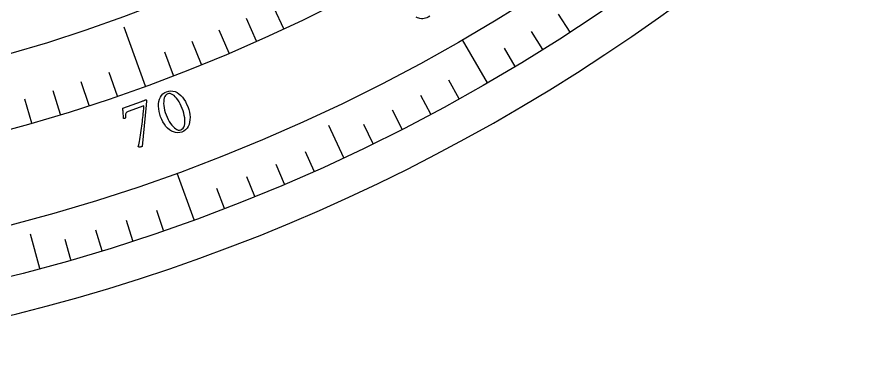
# Model space of a CAD drawing. Header units: millimetres. Extents: x -60 to 60, y -60 to 76.
# Drawn here: x 14.5 to 41.58, y -60 to -48.84 of the extents above; entities that cross this region are included whole.
import ezdxf

# ---------------------------------------------------------------- set-up
doc = ezdxf.new("R2010")
doc.units = ezdxf.units.MM
for name, color, linetype in [('CUT_OUTER', 1, 'Continuous'), ('ENGRAVE', 7, 'Continuous'), ('ENGRAVE_FINE', 8, 'Continuous'), ('TEXT', 5, 'Continuous')]:
    doc.layers.add(name, color=color, linetype=linetype)

msp = doc.modelspace()

# ---------------------------------------------------------------- linework, layer by layer
at = {"layer": 'CUT_OUTER'}
msp.add_arc((0, -0.0001), 59.9999, 176.771323, 2.429054, dxfattribs=at)
at = {"layer": 'ENGRAVE'}
for points in [[(22.9482, -49.2125), (22.3345, -47.8966)], [(18.5717, -51.0253), (17.8945, -49.1647)], [(29.4, -50.9223), (28.6125, -49.5583)], [(24.85, -53.2909), (24.3745, -52.2713)], [(20.1108, -55.2539), (19.5721, -53.7739)], [(15.2186, -56.7964), (14.9274, -55.7098)]]:
    msp.add_lwpolyline(points, dxfattribs=at)
for radius in [58.8, 58.8, 57.225, 54.3, 54.3, 51.99]:
    msp.add_circle((0, 0), radius, dxfattribs=at)
at = {"layer": 'ENGRAVE_FINE'}
for points in [[(22.0858, -49.6055), (21.7637, -48.882)], [(32.0248, -49.3138), (31.6571, -48.7477)], [(21.2167, -49.9834), (20.9072, -49.2544)], [(31.1593, -49.8652), (30.8016, -49.2928)], [(20.3411, -50.3461), (20.0444, -49.6118)], [(30.2842, -50.4014), (29.9366, -49.8228)], [(19.4594, -50.6934), (19.1756, -49.954)], [(17.6784, -51.3417), (17.4205, -50.5928)], [(16.7796, -51.6424), (16.5349, -50.8891)], [(28.5068, -51.4276), (28.1796, -50.8373)], [(15.8758, -51.9273), (15.6442, -51.17)], [(14.9671, -52.1965), (14.7488, -51.4352)], [(27.6049, -51.9173), (27.288, -51.3213)], [(26.6946, -52.3912), (26.3882, -51.7898)], [(25.7762, -52.8491), (25.4803, -52.2424)], [(23.9161, -53.7165), (23.6416, -53.0998)], [(22.975, -54.1257), (22.7112, -53.5043)], [(22.0269, -54.5184), (21.774, -53.8926)], [(21.072, -54.8945), (20.8301, -54.2644)], [(19.1434, -55.5965), (18.9236, -54.9583)], [(18.1702, -55.9221), (17.9616, -55.2802)], [(17.1915, -56.2307), (16.9941, -55.5852)], [(16.2075, -56.5222), (16.0214, -55.8733)]]:
    msp.add_lwpolyline(points, dxfattribs=at)
at = {"layer": 'TEXT'}
msp.add_lwpolyline([(27.5728, -48.8132), (27.5228, -48.8458), (27.4806, -48.8665), (27.4379, -48.8814), (27.3946, -48.8906), (27.3508, -48.8939), (27.3071, -48.8922), (27.2642, -48.8861), (27.2223, -48.8756), (27.1812, -48.8607), (27.1414, -48.842)], dxfattribs=at)
for points in [[(19.2387, -51.201), (19.3069, -51.1816), (19.3738, -51.175), (19.4395, -51.1812), (19.5041, -51.2003), (19.5666, -51.2305), (19.6262, -51.27), (19.6828, -51.3189), (19.7366, -51.3771), (19.7865, -51.4429), (19.8317, -51.5144), (19.872, -51.5917), (19.9076, -51.6748), (19.9369, -51.7603), (19.9586, -51.8448), (19.9726, -51.9283), (19.9789, -52.0109), (19.9771, -52.0905), (19.9668, -52.1652), (19.948, -52.2351), (19.9207, -52.3), (19.8843, -52.358), (19.8385, -52.4069), (19.7831, -52.4467), (19.7183, -52.4774), (19.6511, -52.4963), (19.5843, -52.5024), (19.5181, -52.4956), (19.4523, -52.476), (19.3885, -52.4453), (19.3278, -52.4054), (19.2703, -52.3561), (19.216, -52.2975), (19.166, -52.2314), (19.1212, -52.1594), (19.0817, -52.0816), (19.0474, -51.998), (19.0195, -51.9121), (18.9992, -51.8272), (18.9863, -51.7436), (18.981, -51.661), (18.9836, -51.5816), (18.9946, -51.5073), (19.0139, -51.4381), (19.0416, -51.3741), (19.0778, -51.3172), (19.1227, -51.2694), (19.1763, -51.2306), (19.2387, -51.201)], [(19.2762, -51.2703), (19.2385, -51.2899), (19.2071, -51.3179), (19.1822, -51.3544), (19.1637, -51.3992), (19.1512, -51.4509), (19.1445, -51.5079), (19.1436, -51.57), (19.1483, -51.6374), (19.1586, -51.7084), (19.1742, -51.7815), (19.1952, -51.8567), (19.2215, -51.9339), (19.2515, -52.0088), (19.2844, -52.0791), (19.3202, -52.1446), (19.359, -52.2055), (19.3995, -52.2602), (19.4405, -52.3073), (19.4821, -52.3468), (19.5243, -52.3788), (19.566, -52.4016), (19.6063, -52.4141), (19.6453, -52.416), (19.6827, -52.4074), (19.7239, -52.3863), (19.7574, -52.3567), (19.7834, -52.3187), (19.8017, -52.2722), (19.8132, -52.2189), (19.8183, -52.1604), (19.8173, -52.0967), (19.81, -52.0279), (19.7973, -51.9557), (19.7798, -51.8822), (19.7575, -51.8073), (19.7305, -51.7311), (19.6996, -51.6558), (19.6662, -51.5859), (19.6305, -51.5215), (19.5924, -51.4624), (19.5529, -51.4097), (19.5128, -51.3645), (19.4722, -51.3268), (19.431, -51.2965), (19.3902, -51.2749), (19.3508, -51.2633), (19.3128, -51.2618), (19.2762, -51.2703)], [(18.4445, -51.5109), (18.4639, -51.5037), (18.4839, -51.4959), (18.5045, -51.4874), (18.5257, -51.4783), (18.545, -51.4698), (18.5599, -51.4634), (18.5705, -51.4589), (18.5767, -51.4565), (18.5824, -51.4557), (18.5874, -51.4578), (18.5917, -51.4627), (18.5953, -51.4705), (18.5982, -51.482), (18.5996, -51.4963), (18.5993, -51.5133), (18.5975, -51.533), (18.5949, -51.5545), (18.5923, -51.5767), (18.5896, -51.5996), (18.5869, -51.6233), (18.4611, -52.9305), (18.4584, -52.9344), (18.4545, -52.9379), (18.4492, -52.9411), (18.4426, -52.9438), (18.4304, -52.9473), (18.4164, -52.9498), (18.4006, -52.9513), (18.383, -52.9519), (18.3666, -52.9511), (18.3541, -52.9485), (18.3456, -52.944), (18.3412, -52.9377), (18.3534, -52.8876), (18.3654, -52.833), (18.3772, -52.7738), (18.3888, -52.71), (18.4002, -52.6432), (18.4114, -52.5747), (18.4224, -52.5045), (18.4331, -52.4327), (18.4434, -52.3604), (18.453, -52.2889), (18.4619, -52.2182), (18.4702, -52.1483), (18.4778, -52.0804), (18.4848, -52.0158), (18.4912, -51.9543), (18.497, -51.8961), (18.5021, -51.8424), (18.5067, -51.7943), (18.5107, -51.7518), (18.5142, -51.715), (18.517, -51.6853), (18.519, -51.6641), (18.5201, -51.6514), (18.5205, -51.6471), (18.0208, -51.8236), (17.994, -51.8355), (17.9725, -51.8507), (17.956, -51.8693), (17.9447, -51.8913), (17.9373, -51.9175), (17.9328, -51.9487), (17.9312, -51.985), (17.9324, -52.0263), (17.9319, -52.0325), (17.9284, -52.038), (17.9219, -52.0428), (17.9123, -52.047), (17.9087, -52.0479), (17.9041, -52.0486), (17.8984, -52.0492), (17.8916, -52.0495), (17.8847, -52.0495), (17.8788, -52.0493), (17.8737, -52.0488), (17.8695, -52.0479), (17.8684, -52.0022), (17.8667, -51.9563), (17.8644, -51.9102), (17.8617, -51.8638), (17.8586, -51.8199), (17.8555, -51.7813), (17.8525, -51.7481), (17.8494, -51.7201)]]:
    msp.add_lwpolyline(points, close=True, dxfattribs=at)

doc.saveas('drawing.dxf')
